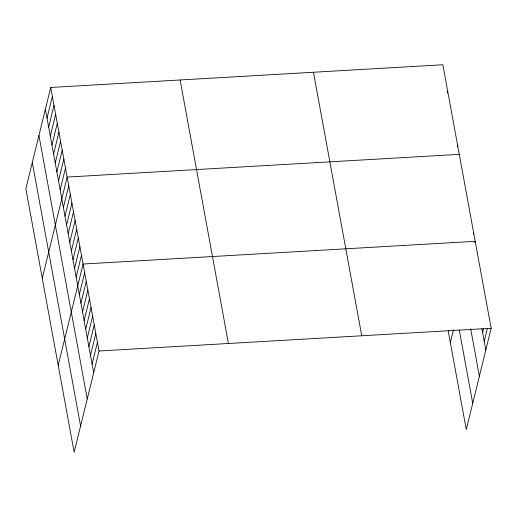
<?xml version="1.0" encoding="UTF-8"?>
<svg xmlns="http://www.w3.org/2000/svg" width="517" height="517" viewBox="0 0 517 517"><rect width="100%" height="100%" fill="white"/><g stroke="black" fill="none" stroke-linecap="round" stroke-linejoin="round"><path stroke-width="0.78" d="M50.718 87.476L25.85 188.724L74.144 452.246L99.018 350.998L50.718 87.476L442.856 64.754L491.15 328.276L466.282 429.524L448.168 330.706M47.021 118.167L52.359 96.433M48.669 127.124L54.001 105.397M50.311 136.087L55.649 114.354M51.952 145.044L57.29 123.317M53.594 154.008L58.932 132.274M55.235 162.965L60.573 141.238M56.876 171.922L62.214 150.195M58.518 180.885L63.856 159.152M60.159 189.842L65.497 168.115M42.271 278.32L67.139 177.072L459.277 154.35M63.397 207.498L68.735 185.771M64.993 216.196L70.325 194.463M66.583 224.889L71.921 203.162M68.179 233.587L73.517 211.86M69.769 242.286L75.107 220.552M71.365 250.978L76.703 229.251M72.962 259.676L78.3 237.949M74.551 268.375L79.889 246.641M76.148 277.067L81.486 255.34M58.208 365.286L83.075 264.038L475.213 241.31L474.832 242.867M79.334 294.464L84.672 272.73M80.93 303.156L86.268 281.429M82.52 311.854L87.858 290.121M84.116 320.546L89.454 298.82M85.712 329.245L91.05 307.518M87.302 337.944L92.64 316.21M88.898 346.636L94.236 324.909M90.494 355.334L95.826 333.607M92.084 364.033L97.422 342.299M447.399 93.183L447.78 91.632M457.248 146.944L457.629 145.393M473.236 234.169L473.617 232.618M450.346 342.564L453.474 329.814M482.626 332.612L483.576 328.728M484.216 341.31L487.46 328.114M99.018 350.998L491.15 328.276M481.902 328.657L485.812 350.003M470.677 328.812L479.369 376.247M459.251 329.762L472.725 403.279M313.451 72.251L361.745 335.772M180.123 79.98L228.417 343.501M45.38 109.203L93.68 372.725M38.937 135.448L87.231 398.969M32.293 162.487L80.594 426.002"/></g></svg>
